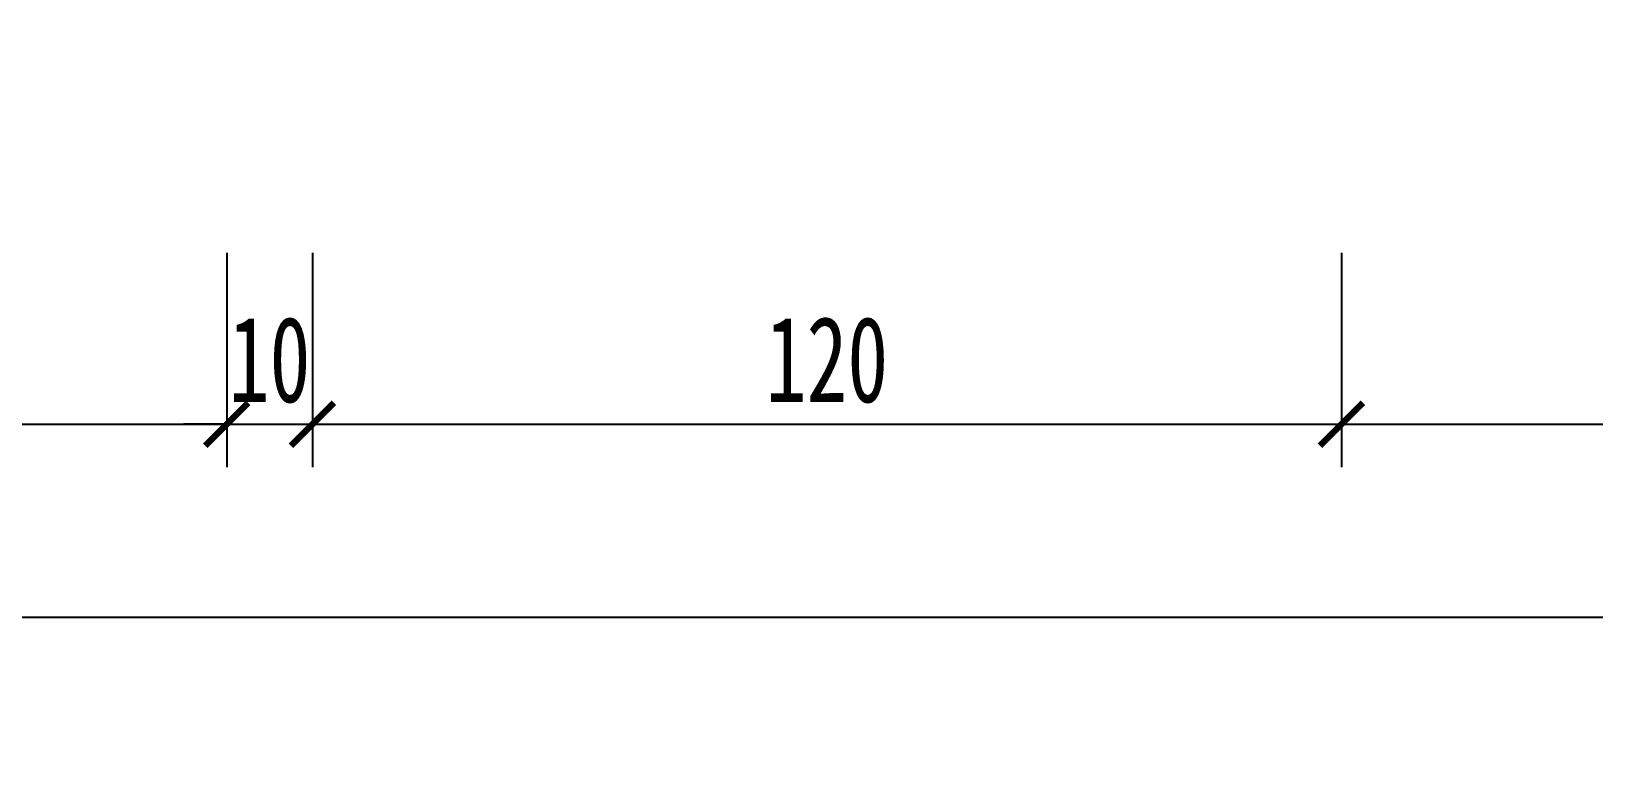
# Model space of a CAD drawing. Header units: millimetres. Extents: x 51249 to 2766742, y -599687 to -1280.
# Drawn here: x 70122.9 to 70305.1, y -122797.1 to -122710.2 of the extents above; entities that cross this region are included whole.
import ezdxf

# ---------------------------------------------------------------- set-up
doc = ezdxf.new("R2010")
doc.units = ezdxf.units.MM
doc.header["$LTSCALE"] = 10
doc.header["$PDMODE"] = 3
doc.layers.add('D-Detail(节点图层)', color=134, linetype='Continuous')
doc.layers.add('W-尺寸', color=5, linetype='Continuous')
doc.styles.add('DIM', font='SimSun.ttf', dxfattribs={"width": 0.7})
doc.dimstyles.new('25', dxfattribs={"dimscale": 25, "dimtxt": 2, "dimasz": 1, "dimexe": 1, "dimexo": 1, "dimgap": 0.5, "dimtad": 1, "dimdec": 0, "dimzin": 0, "dimdsep": 46, "dimtxsty": 'DIM', "dimblk": 'ARCHTICK', "dimcen": 0, "dimclrd": 5, "dimclre": 5, "dimclrt": 35, "dimadec": 0, "dimazin": 0, "dimtfac": 0.5, "dimtdec": 0, "dimtix": 1, "dimtmove": 2, "dimatfit": 2, "dimldrblk": 'A', "dimfxl": 0, "dimtolj": 1, "dimtzin": 0, "dimlwd": -1, "dimlwe": -1, "dimarcsym": 0})
doc.dimstyles.new('5', dxfattribs={"dimscale": 5, "dimtxt": 2, "dimasz": 1, "dimexe": 1, "dimexo": 1, "dimgap": 0.5, "dimtad": 1, "dimdec": 0, "dimrnd": 5, "dimzin": 0, "dimdsep": 46, "dimtxsty": 'DIM', "dimblk": 'ARCHTICK', "dimcen": 0, "dimclrd": 5, "dimclre": 5, "dimclrt": 35, "dimadec": 0, "dimazin": 0, "dimtfac": 0.5, "dimtdec": 0, "dimtix": 1, "dimtmove": 2, "dimatfit": 2, "dimldrblk": 'A', "dimfxl": 0, "dimtolj": 1, "dimtzin": 0, "dimlwd": -1, "dimlwe": -1, "dimarcsym": 0})

# ---------------------------------------------------------------- blocks, each defined once
blk = doc.blocks.new('_ArchTick')
at = {"color": 0, "linetype": 'ByBlock', "const_width": 0.15}
blk.add_lwpolyline([(-0.5, -0.5), (0.5, 0.5)], dxfattribs=at)
blk = doc.blocks.new('*D115')
at = {"layer": 'Defpoints', "color": 0, "ltscale": 0.15}
for p in [(70145.69790107908, -122679.8864612726), (70075.83841250357, -122725.1917914816), (70145.69790107908, -122756.0348224451)]:
    blk.add_point(p, dxfattribs=at)
at = {"layer": 'W-尺寸', "color": 5, "ltscale": 0.15}
for p, q in [((70075.83841250357, -122736.0348224451), (70075.83841250357, -122761.0348224451)), ((70145.69790107908, -122736.0348224451), (70145.69790107908, -122761.0348224451)), ((70075.83841250357, -122756.0348224451), (70145.69790107908, -122756.0348224451))]:
    blk.add_line(p, q, dxfattribs=at)
at = {"layer": 'W-尺寸', "color": 5, "ltscale": 0.15, "xscale": 5, "yscale": 5, "zscale": 5, "rotation": 180}
blk.add_blockref('_ArchTick', (70075.83841250357, -122756.0348224451), dxfattribs=at)
at = {"layer": 'W-尺寸', "color": 5, "ltscale": 0.15, "xscale": 5, "yscale": 5, "zscale": 5}
blk.add_blockref('_ArchTick', (70145.69790107908, -122756.0348224451), dxfattribs=at)
at = {"layer": 'W-尺寸', "color": 35, "ltscale": 0.15, "insert": (70110.76815679132, -122748.5348224451), "char_height": 10, "attachment_point": 5, "style": 'DIM'}
blk.add_mtext('\\A1;70', dxfattribs=at)
blk = doc.blocks.new('A')
for p, q in [((-1.435067392276324, 1.147654099946521), (-1.089590771724033, 1.437450103912852)), ((-1.089590771724033, 1.437450103912852), (0, 0)), ((-1.435067392276324, 1.147654099946521), (-0.3688396396728422, 0)), ((-0.3688396396728422, 3.637978807091713e-12), (-2.127066897330224, 0)), ((-1.435067392276324, -1.147654099946521), (-0.3688396396728422, 0)), ((-1.089590771724033, -1.437450103912852), (0, 0)), ((-1.435067392276324, -1.147654099946521), (-1.089590771724033, -1.437450103912852))]:
    blk.add_line(p, q)
for points in [[(-1.435067392276324, 1.147654099946521), (-1.089590771724033, 1.437450103912852), (-0.3688396396728422, 0), (0, 0)], [(-1.435067392276324, -1.147654099946521), (-1.089590771724033, -1.437450103912852), (-0.3688396396728422, 0), (0, 0)]]:
    blk.add_solid(points)
blk = doc.blocks.new('*D426')
at = {"layer": 'Defpoints', "color": 0, "ltscale": 0.15}
for p in [(70155.69794623127, -122679.8862788774), (70145.69794623155, -122689.8862381024), (70155.69794623127, -122756.0348224451)]:
    blk.add_point(p, dxfattribs=at)
at = {"layer": 'W-尺寸', "color": 5, "ltscale": 0.15}
for p, q in [((70145.69794623155, -122736.0348224451), (70145.69794623155, -122761.0348224451)), ((70155.69794623127, -122736.0348224451), (70155.69794623127, -122761.0348224451)), ((70145.69794623155, -122756.0348224451), (70140.69794623155, -122756.0348224451)), ((70145.69794623155, -122756.0348224451), (70155.69794623127, -122756.0348224451)), ((70155.69794623127, -122756.0348224451), (70160.69794623127, -122756.0348224451))]:
    blk.add_line(p, q, dxfattribs=at)
at = {"layer": 'W-尺寸', "color": 5, "ltscale": 0.15, "xscale": 5, "yscale": 5, "zscale": 5}
blk.add_blockref('_ArchTick', (70145.69794623155, -122756.0348224451), dxfattribs=at)
at = {"layer": 'W-尺寸', "color": 5, "ltscale": 0.15, "xscale": 5, "yscale": 5, "zscale": 5, "rotation": 180}
blk.add_blockref('_ArchTick', (70155.69794623127, -122756.0348224451), dxfattribs=at)
at = {"layer": 'W-尺寸', "color": 35, "ltscale": 0.15, "insert": (70150.6979462314, -122748.5348224451), "char_height": 10, "attachment_point": 5, "style": 'DIM'}
blk.add_mtext('\\A1;10', dxfattribs=at)
blk = doc.blocks.new('*D427')
at = {"layer": 'Defpoints', "color": 0, "ltscale": 0.15}
for p in [(70275.6980440348, -122652.3534848782, 3.10869486118258e-06), (70155.69794623127, -122679.8862788774), (70275.6980440348, -122756.0348224451)]:
    blk.add_point(p, dxfattribs=at)
at = {"layer": 'W-尺寸', "color": 5, "ltscale": 0.15}
for p, q in [((70155.69794623127, -122736.0348224451), (70155.69794623127, -122761.0348224451)), ((70275.6980440348, -122736.0348224451), (70275.6980440348, -122761.0348224451)), ((70155.69794623127, -122756.0348224451), (70275.6980440348, -122756.0348224451))]:
    blk.add_line(p, q, dxfattribs=at)
at = {"layer": 'W-尺寸', "color": 5, "ltscale": 0.15, "xscale": 5, "yscale": 5, "zscale": 5, "rotation": 180}
blk.add_blockref('_ArchTick', (70155.69794623127, -122756.0348224451), dxfattribs=at)
at = {"layer": 'W-尺寸', "color": 5, "ltscale": 0.15, "xscale": 5, "yscale": 5, "zscale": 5}
blk.add_blockref('_ArchTick', (70275.6980440348, -122756.0348224451), dxfattribs=at)
at = {"layer": 'W-尺寸', "color": 35, "ltscale": 0.15, "insert": (70215.69799513303, -122748.5348224451), "char_height": 10, "attachment_point": 5, "style": 'DIM'}
blk.add_mtext('\\A1;120', dxfattribs=at)
blk = doc.blocks.new('*D428')
at = {"layer": 'Defpoints', "color": 0, "ltscale": 0.15}
for p in [(70275.6980440348, -122652.3534848782, 3.10869486118258e-06), (71195.69759047382, -122652.3534848774, -1.144935547632162e-05), (71195.69759047382, -122756.0348224451)]:
    blk.add_point(p, dxfattribs=at)
at = {"layer": 'W-尺寸', "color": 5, "ltscale": 0.15}
for p, q in [((70275.6980440348, -122736.0348224451), (70275.6980440348, -122761.0348224451)), ((71195.69759047382, -122736.0348224451), (71195.69759047382, -122761.0348224451)), ((70275.6980440348, -122756.0348224451), (71195.69759047382, -122756.0348224451))]:
    blk.add_line(p, q, dxfattribs=at)
at = {"layer": 'W-尺寸', "color": 5, "ltscale": 0.15, "xscale": 5, "yscale": 5, "zscale": 5, "rotation": 180}
blk.add_blockref('_ArchTick', (70275.6980440348, -122756.0348224451), dxfattribs=at)
at = {"layer": 'W-尺寸', "color": 5, "ltscale": 0.15, "xscale": 5, "yscale": 5, "zscale": 5}
blk.add_blockref('_ArchTick', (71195.69759047382, -122756.0348224451), dxfattribs=at)
at = {"layer": 'W-尺寸', "color": 35, "ltscale": 0.15, "insert": (70516.3582415029, -122748.5348224451), "char_height": 10, "attachment_point": 5, "style": 'DIM'}
blk.add_mtext('\\A1;920', dxfattribs=at)
blk = doc.blocks.new('*D434')
at = {"layer": 'Defpoints', "color": 0, "ltscale": 0.15}
for p in [(70075.83841250357, -122761.0348224451), (72435.69771946035, -122761.0348224451), (72435.69771946035, -122778.5413078612)]:
    blk.add_point(p, dxfattribs=at)
at = {"layer": 'W-尺寸', "color": 5, "ltscale": 0.15}
for p, q in [((70075.83841250357, -122766.0348224451), (70075.83841250357, -122783.5413078612)), ((72435.69771946035, -122766.0348224451), (72435.69771946035, -122783.5413078612)), ((70075.83841250357, -122778.5413078612), (72435.69771946035, -122778.5413078612))]:
    blk.add_line(p, q, dxfattribs=at)
at = {"layer": 'W-尺寸', "color": 5, "ltscale": 0.15, "xscale": 5, "yscale": 5, "zscale": 5, "rotation": 180}
blk.add_blockref('_ArchTick', (70075.83841250357, -122778.5413078612), dxfattribs=at)
at = {"layer": 'W-尺寸', "color": 5, "ltscale": 0.15, "xscale": 5, "yscale": 5, "zscale": 5}
blk.add_blockref('_ArchTick', (72435.69771946035, -122778.5413078612), dxfattribs=at)
at = {"layer": 'W-尺寸', "color": 35, "ltscale": 0.15, "insert": (71255.76806598196, -122771.0413078612), "char_height": 10, "attachment_point": 5, "style": 'DIM'}
blk.add_mtext('\\A1;2360', dxfattribs=at)
blk = doc.blocks.new('*D1063')
at = {"layer": 'D-Detail(节点图层)', "color": 5, "ltscale": 0.15}
for p, q in [((2766616.974142889, -121582.0585810632), (2766741.974142889, -121582.0585810632)), ((2766716.974142889, -121582.0585810632), (2766716.974142889, -599673.1338235259)), ((2766698.328192886, -599673.1338235259), (2766741.974142889, -599673.1338235259))]:
    blk.add_line(p, q, dxfattribs=at)
at = {"layer": 'Defpoints', "color": 0, "ltscale": 0.15}
for p in [(55453.76478300948, -121582.0585810625), (2766673.328192886, -599673.1338235259), (2766716.974142889, -599673.1338235259)]:
    blk.add_point(p, dxfattribs=at)
at = {"layer": 'D-Detail(节点图层)', "color": 5, "ltscale": 0.15, "xscale": 25, "yscale": 25, "zscale": 25}
for p, rotation in [((2766716.974142889, -121582.0585810632), 90), ((2766716.974142889, -599673.1338235259), 270)]:
    blk.add_blockref('_ArchTick', p, dxfattribs=dict(at, rotation=rotation))
at = {"layer": 'D-Detail(节点图层)', "color": 35, "ltscale": 0.15, "insert": (2766679.474142889, -360627.5962022941), "char_height": 50, "attachment_point": 5, "rotation": 90, "style": 'DIM'}
blk.add_mtext('\\A1;478091', dxfattribs=at)

msp = doc.modelspace()

# ---------------------------------------------------------------- dimensions: what is measured, and where the dimension line sits
at = {"layer": 'D-Detail(节点图层)', "color": 251, "ltscale": 0.15}
dim = msp.add_linear_dim(base=(2766716.974142889, -599673.1338235259), p1=(55453.76478300948, -121582.0585810625), p2=(2766673.328192886, -599673.1338235259), angle=90, dimstyle='25', dxfattribs=at)
dim.commit()
dim.dimension.update_dxf_attribs({"geometry": '*D1063', "text_midpoint": (2766679.474142889, -360627.5962022941)})
at = {"layer": 'W-尺寸', "color": 1, "ltscale": 0.15}
for base, p1, p2, picture, middle in [((70275.6980440348, -122756.0348224451), (70155.69794623127, -122679.8862788774), (70275.6980440348, -122652.3534848782, 3.10869486118258e-06), '*D427', (70215.69799513303, -122748.5348224451)), ((70145.69790107908, -122756.0348224451), (70075.83841250357, -122725.1917914816), (70145.69790107908, -122679.8864612726), '*D115', (70110.76815679132, -122748.5348224451)), ((70155.69794623127, -122756.0348224451), (70145.69794623155, -122689.8862381024), (70155.69794623127, -122679.8862788774), '*D426', (70150.6979462314, -122748.5348224451)), ((72435.69771946035, -122778.5413078612), (70075.83841250357, -122761.0348224451), (72435.69771946035, -122761.0348224451), '*D434', (71255.76806598196, -122771.0413078612))]:
    dim = msp.add_linear_dim(base=base, p1=p1, p2=p2, dimstyle='5', dxfattribs=at)
    dim.commit()
    dim.dimension.update_dxf_attribs({"geometry": picture, "text_midpoint": middle})
dim = msp.add_linear_dim(base=(71195.69759047382, -122756.0348224451), p1=(70275.6980440348, -122652.3534848782, 3.10869486118258e-06), p2=(71195.69759047382, -122652.3534848774, -1.144935547632162e-05), dimstyle='5', dxfattribs=at)
dim.commit()
dim.dimension.update_dxf_attribs({"geometry": '*D428', "text_midpoint": (70516.3582415029, -122748.5348224451), "dimtype": 160})

doc.saveas('drawing.dxf')
